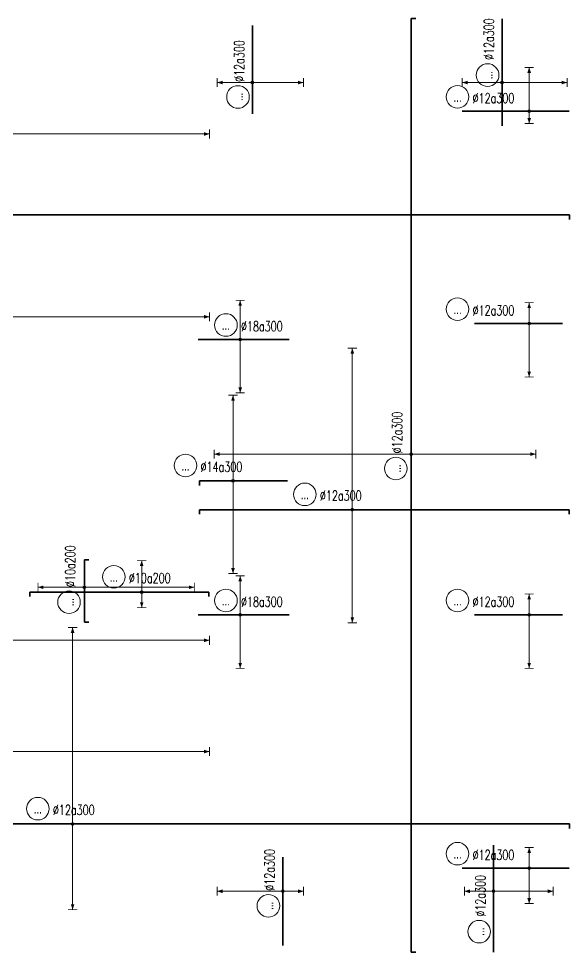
# Model space of a CAD drawing. Header units: millimetres. Extents: x 118516 to 587758, y -25561 to 50684.
# Drawn here: x 300138 to 318280, y 8320 to 39080 of the extents above; entities that cross this region are included whole.
import ezdxf
from ezdxf.enums import TextEntityAlignment as Align

# ---------------------------------------------------------------- set-up
doc = ezdxf.new("R2010")
doc.units = ezdxf.units.MM
doc.layers.get('0').update_dxf_attribs({"lineweight": 20})
for name, color, linetype, lineweight in [('NDC_S_DIM', 1, 'Continuous', 15), ('NDC_S_REBAR', 4, 'Continuous', 35), ('NDC_S_VN TEXT', 7, 'Continuous', 20)]:
    doc.layers.add(name, color=color, linetype=linetype, lineweight=lineweight)
doc.styles.add('ARIAL', font='arial.ttf', dxfattribs={"width": 0.7})
doc.styles.add('NDC_ROMANS', font='romans.shx', dxfattribs={"width": 0.7})

# ---------------------------------------------------------------- blocks, each defined once
blk = doc.blocks.new('*U22')
h = blk.add_hatch(color=6)
edge = h.paths.add_edge_path()
edge.add_arc((-75.12, 0), 0.3, 0, 360)
at = {"layer": 'NDC_S_DIM', "color": 6}
for q in [(-75.12, 43.18), (-75.12, -18.82)]:
    blk.add_line((-75.12, 0), q, dxfattribs=at)
for points in [[(-76.12, 43.18, 0.2, 0.2, 0), (-74.12, 43.18, 0, 0, 0)], [(-76.12, -18.82, 0.2, 0.2, 0), (-74.12, -18.82, 0, 0, 0)]]:
    blk.add_lwpolyline(points, format="xyseb", dxfattribs=at)
at = {"layer": 'NDC_S_DIM'}
blk.add_circle((-82.75, 3.36), 2.48, dxfattribs=at)
at = {"layer": 'NDC_S_DIM', "color": 6}
blk.add_circle((-75.12, 0), 0.3, dxfattribs=at)
for points in [[(-75.52, 41.98), (-75.12, 43.18), (-74.72, 41.98)], [(-75.52, -17.62), (-75.12, -18.82), (-74.72, -17.62)]]:
    blk.add_solid(points, dxfattribs=at)
at = {"layer": 'NDC_S_REBAR'}
for p, q in [((0, 0), (-141.56, 0)), ((-141.56, 0), (-141.56, -1)), ((0, 0), (33.98, 0)), ((33.98, 0), (33.98, -1)), ((-141.56, -1), (-141.56, -1)), ((33.98, -1), (33.98, -1))]:
    blk.add_line(p, q, dxfattribs=at)
at = {"layer": 'NDC_S_VN TEXT', "style": 'ARIAL', "width": 0.7}
blk.add_attdef('KHT', text='', height=2.2, dxfattribs=at).set_placement((-82.75, 3.36), align=Align.MIDDLE_CENTER)
at = {"layer": 'NDC_S_VN TEXT', "color": 3, "style": 'NDC_ROMANS', "width": 0.7}
blk.add_attdef('DKT', (-79.45, 1.98), '', height=2.2, dxfattribs=at)
blk = doc.blocks.new('*U27')
h = blk.add_hatch(color=6)
edge = h.paths.add_edge_path()
edge.add_arc((4.81, 0), 0.3, 0, 360)
at = {"layer": 'NDC_S_DIM', "color": 6}
for q in [(4.81, 35.47), (4.81, -24.86)]:
    blk.add_line((4.81, 0), q, dxfattribs=at)
for points in [[(3.81, 35.47, 0.2, 0.2, 0), (5.81, 35.47, 0, 0, 0)], [(3.81, -24.86, 0.2, 0.2, 0), (5.81, -24.86, 0, 0, 0)]]:
    blk.add_lwpolyline(points, format="xyseb", dxfattribs=at)
at = {"layer": 'NDC_S_DIM'}
blk.add_circle((-5.62, 3.36), 2.48, dxfattribs=at)
at = {"layer": 'NDC_S_DIM', "color": 6}
blk.add_circle((4.81, 0), 0.3, dxfattribs=at)
for points in [[(4.41, 34.27), (4.81, 35.47), (5.21, 34.27)], [(4.41, -23.66), (4.81, -24.86), (5.21, -23.66)]]:
    blk.add_solid(points, dxfattribs=at)
at = {"layer": 'NDC_S_REBAR'}
for p, q in [((0, 0), (-28.73, 0)), ((-28.73, 0), (-28.73, -1)), ((0, 0), (52.47, 0)), ((52.47, 0), (52.47, -1)), ((-28.73, -1), (-28.73, -1)), ((52.47, -1), (52.47, -1))]:
    blk.add_line(p, q, dxfattribs=at)
at = {"layer": 'NDC_S_VN TEXT', "style": 'ARIAL', "width": 0.7}
blk.add_attdef('KHT', text='', height=2.2, dxfattribs=at).set_placement((-5.62, 3.36), align=Align.MIDDLE_CENTER)
at = {"layer": 'NDC_S_VN TEXT', "color": 3, "style": 'NDC_ROMANS', "width": 0.7}
blk.add_attdef('DKT', (-2.32, 1.98), '', height=2.2, dxfattribs=at)
blk = doc.blocks.new('*U28')
h = blk.add_hatch(color=6)
edge = h.paths.add_edge_path()
edge.add_arc((4.81, 0), 0.3, 0, 360)
at = {"layer": 'NDC_S_DIM', "color": 6}
for q in [(4.81, 44.09), (4.81, -47.25)]:
    blk.add_line((4.81, 0), q, dxfattribs=at)
for points in [[(3.81, 44.09, 0.2, 0.2, 0), (5.81, 44.09, 0, 0, 0)], [(3.81, -47.25, 0.2, 0.2, 0), (5.81, -47.25, 0, 0, 0)]]:
    blk.add_lwpolyline(points, format="xyseb", dxfattribs=at)
at = {"layer": 'NDC_S_DIM'}
blk.add_circle((-5.62, 3.36), 2.48, dxfattribs=at)
at = {"layer": 'NDC_S_DIM', "color": 6}
blk.add_circle((4.81, 0), 0.3, dxfattribs=at)
for points in [[(4.41, 42.89), (4.81, 44.09), (5.21, 42.89)], [(4.41, -46.05), (4.81, -47.25), (5.21, -46.05)]]:
    blk.add_solid(points, dxfattribs=at)
at = {"layer": 'NDC_S_REBAR'}
for p, q in [((0, 0), (-39.3, 0)), ((-39.3, 0), (-39.3, -1)), ((0, 0), (35.24, 0)), ((35.24, 0), (35.24, -1)), ((-39.3, -1), (-39.3, -1)), ((35.24, -1), (35.24, -1))]:
    blk.add_line(p, q, dxfattribs=at)
at = {"layer": 'NDC_S_VN TEXT', "style": 'ARIAL', "width": 0.7}
blk.add_attdef('KHT', text='', height=2.2, dxfattribs=at).set_placement((-5.62, 3.36), align=Align.MIDDLE_CENTER)
at = {"layer": 'NDC_S_VN TEXT', "color": 3, "style": 'NDC_ROMANS', "width": 0.7}
blk.add_attdef('DKT', (-2.32, 1.98), '', height=2.2, dxfattribs=at)
blk = doc.blocks.new('*U30')
h = blk.add_hatch(color=6)
edge = h.paths.add_edge_path()
edge.add_arc((4.81, 0), 0.3, 0, 360)
at = {"layer": 'NDC_S_DIM', "color": 6}
for q in [(4.81, 106.21), (4.81, -87.13)]:
    blk.add_line((4.81, 0), q, dxfattribs=at)
for points in [[(3.81, 106.21, 0.2, 0.2, 0), (5.81, 106.21, 0, 0, 0)], [(3.81, -87.13, 0.2, 0.2, 0), (5.81, -87.13, 0, 0, 0)]]:
    blk.add_lwpolyline(points, format="xyseb", dxfattribs=at)
at = {"layer": 'NDC_S_DIM'}
blk.add_circle((-5.62, 3.36), 2.48, dxfattribs=at)
at = {"layer": 'NDC_S_DIM', "color": 6}
blk.add_circle((4.81, 0), 0.3, dxfattribs=at)
for points in [[(4.41, 105.01), (4.81, 106.21), (5.21, 105.01)], [(4.41, -85.93), (4.81, -87.13), (5.21, -85.93)]]:
    blk.add_solid(points, dxfattribs=at)
at = {"layer": 'NDC_S_REBAR'}
for p, q in [((0, 0), (-44.4, 0)), ((-44.4, 0), (-44.4, -1)), ((0, 0), (30.14, 0)), ((30.14, 0), (30.14, -1)), ((-44.4, -1), (-44.4, -1)), ((30.14, -1), (30.14, -1))]:
    blk.add_line(p, q, dxfattribs=at)
at = {"layer": 'NDC_S_VN TEXT', "style": 'ARIAL', "width": 0.7}
blk.add_attdef('KHT', text='', height=2.2, dxfattribs=at).set_placement((-5.62, 3.36), align=Align.MIDDLE_CENTER)
at = {"layer": 'NDC_S_VN TEXT', "color": 3, "style": 'NDC_ROMANS', "width": 0.7}
blk.add_attdef('DKT', (-2.32, 1.98), '', height=2.2, dxfattribs=at)
blk = doc.blocks.new('*U24')
h = blk.add_hatch(color=6)
edge = h.paths.add_edge_path()
edge.add_arc((4.81, 0), 0.3, 0, 360)
at = {"layer": 'NDC_S_DIM', "color": 6}
for q in [(4.81, 10.17), (4.81, -24.16)]:
    blk.add_line((4.81, 0), q, dxfattribs=at)
for points in [[(3.81, 10.17, 0.2, 0.2, 0), (5.81, 10.17, 0, 0, 0)], [(3.81, -24.16, 0.2, 0.2, 0), (5.81, -24.16, 0, 0, 0)]]:
    blk.add_lwpolyline(points, format="xyseb", dxfattribs=at)
at = {"layer": 'NDC_S_DIM'}
blk.add_circle((1.56, 3.36), 2.48, dxfattribs=at)
at = {"layer": 'NDC_S_DIM', "color": 6}
blk.add_circle((4.81, 0), 0.3, dxfattribs=at)
for points in [[(4.41, 8.97), (4.81, 10.17), (5.21, 8.97)], [(4.41, -22.96), (4.81, -24.16), (5.21, -22.96)]]:
    blk.add_solid(points, dxfattribs=at)
at = {"layer": 'NDC_S_REBAR'}
for p, q in [((0, 0), (-2.83, 0)), ((-2.83, 0), (-2.83, -1)), ((0, 0), (10.84, 0)), ((10.84, 0), (10.84, -1)), ((-2.83, -1), (-2.83, -1)), ((10.84, -1), (10.84, -1))]:
    blk.add_line(p, q, dxfattribs=at)
at = {"layer": 'NDC_S_VN TEXT', "style": 'ARIAL', "width": 0.7}
blk.add_attdef('KHT', text='', height=2.2, dxfattribs=at).set_placement((1.56, 3.36), align=Align.MIDDLE_CENTER)
at = {"layer": 'NDC_S_VN TEXT', "color": 3, "style": 'NDC_ROMANS', "width": 0.7}
blk.add_attdef('DKT', (4.86, 1.98), '', height=2.2, dxfattribs=at)
blk = doc.blocks.new('*U26')
h = blk.add_hatch(color=6)
edge = h.paths.add_edge_path()
edge.add_arc((-2.83, 0), 0.3, 0, 360)
at = {"layer": 'NDC_S_DIM', "color": 6}
for q in [(-2.83, 43.3), (-2.83, -27.36)]:
    blk.add_line((-2.83, 0), q, dxfattribs=at)
for points in [[(-3.83, 43.3, 0.2, 0.2, 0), (-1.83, 43.3, 0, 0, 0)], [(-3.83, -27.36, 0.2, 0.2, 0), (-1.83, -27.36, 0, 0, 0)]]:
    blk.add_lwpolyline(points, format="xyseb", dxfattribs=at)
at = {"layer": 'NDC_S_DIM'}
blk.add_circle((-5.98, 3.36), 2.48, dxfattribs=at)
at = {"layer": 'NDC_S_DIM', "color": 6}
blk.add_circle((-2.83, 0), 0.3, dxfattribs=at)
for points in [[(-3.23, 42.1), (-2.83, 43.3), (-2.43, 42.1)], [(-3.23, -26.16), (-2.83, -27.36), (-2.43, -26.16)]]:
    blk.add_solid(points, dxfattribs=at)
at = {"layer": 'NDC_S_REBAR'}
for p, q in [((0, 0), (-112.26, 0)), ((-112.26, 0), (-112.26, -1)), ((0, 0), (92.81, 0)), ((92.81, 0), (92.81, -1)), ((-112.26, -1), (-112.26, -1)), ((92.81, -1), (92.81, -1))]:
    blk.add_line(p, q, dxfattribs=at)
at = {"layer": 'NDC_S_VN TEXT', "style": 'ARIAL', "width": 0.7}
blk.add_attdef('KHT', text='', height=2.2, dxfattribs=at).set_placement((-5.98, 3.36), align=Align.MIDDLE_CENTER)
at = {"layer": 'NDC_S_VN TEXT', "color": 3, "style": 'NDC_ROMANS', "width": 0.7}
blk.add_attdef('DKT', (-2.68, 1.98), '', height=2.2, dxfattribs=at)
blk = doc.blocks.new('*U19')
at = {"layer": 'NDC_S_REBAR'}
for p, q in [((0, 0), (137.25, 0)), ((137.25, 0), (137.25, -1)), ((137.25, -1), (137.25, -1))]:
    blk.add_line(p, q, dxfattribs=at)
at = {"layer": 'NDC_S_VN TEXT', "style": 'ARIAL', "width": 0.7}
blk.add_attdef('KHT', text='', height=2.2, dxfattribs=at).set_placement((-82.75, 3.36), align=Align.MIDDLE_CENTER)
at = {"layer": 'NDC_S_VN TEXT', "color": 3, "style": 'NDC_ROMANS', "width": 0.7}
blk.add_attdef('DKT', (-79.45, 1.98), '', height=2.2, dxfattribs=at)
blk = doc.blocks.new('*U20')
h = blk.add_hatch(color=6)
edge = h.paths.add_edge_path()
edge.add_arc((4.81, 0), 0.3, 0, 360)
at = {"layer": 'NDC_S_DIM', "color": 6}
for q in [(4.81, 24.76), (4.81, -66.57)]:
    blk.add_line((4.81, 0), q, dxfattribs=at)
for points in [[(3.81, 24.76, 0.2, 0.2, 0), (5.81, 24.76, 0, 0, 0)], [(3.81, -66.57, 0.2, 0.2, 0), (5.81, -66.57, 0, 0, 0)]]:
    blk.add_lwpolyline(points, format="xyseb", dxfattribs=at)
at = {"layer": 'NDC_S_DIM'}
blk.add_circle((-5.62, 3.36), 2.48, dxfattribs=at)
at = {"layer": 'NDC_S_DIM', "color": 6}
blk.add_circle((4.81, 0), 0.3, dxfattribs=at)
for points in [[(4.41, 23.56), (4.81, 24.76), (5.21, 23.56)], [(4.41, -65.37), (4.81, -66.57), (5.21, -65.37)]]:
    blk.add_solid(points, dxfattribs=at)
at = {"layer": 'NDC_S_REBAR'}
for p, q in [((0, 0), (-11.85, 0)), ((-11.85, 0), (-11.85, 0)), ((0, 0), (10.81, 0)), ((10.81, 0), (10.81, -1)), ((-11.85, 0), (-11.85, 0)), ((10.81, -1), (10.81, -1))]:
    blk.add_line(p, q, dxfattribs=at)
at = {"layer": 'NDC_S_VN TEXT', "style": 'ARIAL', "width": 0.7}
blk.add_attdef('KHT', text='', height=2.2, dxfattribs=at).set_placement((-5.62, 3.36), align=Align.MIDDLE_CENTER)
at = {"layer": 'NDC_S_VN TEXT', "color": 3, "style": 'NDC_ROMANS', "width": 0.7}
blk.add_attdef('DKT', (-2.32, 1.98), '', height=2.2, dxfattribs=at)
blk = doc.blocks.new('*U21')
h = blk.add_hatch(color=6)
edge = h.paths.add_edge_path()
edge.add_arc((6.53, 0), 0.3, 0, 360)
at = {"layer": 'NDC_S_DIM', "color": 6}
for q in [(6.53, 81.06), (6.53, -112.28)]:
    blk.add_line((6.53, 0), q, dxfattribs=at)
for points in [[(5.53, 81.06, 0.2, 0.2, 0), (7.53, 81.06, 0, 0, 0)], [(5.53, -112.28, 0.2, 0.2, 0), (7.53, -112.28, 0, 0, 0)]]:
    blk.add_lwpolyline(points, format="xyseb", dxfattribs=at)
at = {"layer": 'NDC_S_DIM'}
blk.add_circle((3.49, 3.36), 2.48, dxfattribs=at)
at = {"layer": 'NDC_S_DIM', "color": 6}
blk.add_circle((6.53, 0), 0.3, dxfattribs=at)
for points in [[(6.13, 79.86), (6.53, 81.06), (6.93, 79.86)], [(6.13, -111.08), (6.53, -112.28), (6.93, -111.08)]]:
    blk.add_solid(points, dxfattribs=at)
at = {"layer": 'NDC_S_REBAR'}
for p, q in [((0, 0), (-2.52, 0)), ((-2.52, 0), (-2.52, -1)), ((0, 0), (20.15, 0)), ((20.15, 0), (20.15, 0)), ((20.15, 0), (20.15, 0)), ((-2.52, -1), (-2.52, -1))]:
    blk.add_line(p, q, dxfattribs=at)
at = {"layer": 'NDC_S_VN TEXT', "style": 'ARIAL', "width": 0.7}
blk.add_attdef('KHT', text='', height=2.2, dxfattribs=at).set_placement((3.49, 3.36), align=Align.MIDDLE_CENTER)
at = {"layer": 'NDC_S_VN TEXT', "color": 3, "style": 'NDC_ROMANS', "width": 0.7}
blk.add_attdef('DKT', (6.79, 1.98), '', height=2.2, dxfattribs=at)
blk = doc.blocks.new('*U39')
h = blk.add_hatch(color=6)
edge = h.paths.add_edge_path()
edge.add_arc((4.81, 0), 0.3, 0, 360)
at = {"layer": 'NDC_S_DIM', "color": 6}
for q in [(4.81, 18.82), (4.81, -20.35)]:
    blk.add_line((4.81, 0), q, dxfattribs=at)
for points in [[(3.81, 18.82, 0.2, 0.2, 0), (5.81, 18.82, 0, 0, 0)], [(3.81, -20.35, 0.2, 0.2, 0), (5.81, -20.35, 0, 0, 0)]]:
    blk.add_lwpolyline(points, format="xyseb", dxfattribs=at)
at = {"layer": 'NDC_S_DIM'}
blk.add_circle((-5.62, 3.36), 2.48, dxfattribs=at)
at = {"layer": 'NDC_S_DIM', "color": 6}
blk.add_circle((4.81, 0), 0.3, dxfattribs=at)
for points in [[(4.41, 17.62), (4.81, 18.82), (5.21, 17.62)], [(4.41, -19.15), (4.81, -20.35), (5.21, -19.15)]]:
    blk.add_solid(points, dxfattribs=at)
at = {"layer": 'NDC_S_REBAR'}
for p, q in [((0, 0), (-2.52, 0)), ((-2.52, 0), (-2.52, -1)), ((0, 0), (16.81, 0)), ((16.81, 0), (16.81, 0)), ((16.81, 0), (16.81, 0)), ((-2.52, -1), (-2.52, -1))]:
    blk.add_line(p, q, dxfattribs=at)
at = {"layer": 'NDC_S_VN TEXT', "style": 'ARIAL', "width": 0.7}
blk.add_attdef('KHT', text='', height=2.2, dxfattribs=at).set_placement((-5.62, 3.36), align=Align.MIDDLE_CENTER)
at = {"layer": 'NDC_S_VN TEXT', "color": 3, "style": 'NDC_ROMANS', "width": 0.7}
blk.add_attdef('DKT', (-2.32, 1.98), '', height=2.2, dxfattribs=at)
blk = doc.blocks.new('*U61')
h = blk.add_hatch(color=6)
edge = h.paths.add_edge_path()
edge.add_arc((0.5, 0), 0.3, 0, 360)
at = {"layer": 'NDC_S_DIM', "color": 6}
for q in [(0.5, 6.9), (0.5, -3.43)]:
    blk.add_line((0.5, 0), q, dxfattribs=at)
for points in [[(-0.5, 6.9, 0.2, 0.2, 0), (1.5, 6.9, 0, 0, 0)], [(-0.5, -3.43, 0.2, 0.2, 0), (1.5, -3.43, 0, 0, 0)]]:
    blk.add_lwpolyline(points, format="xyseb", dxfattribs=at)
at = {"layer": 'NDC_S_DIM'}
blk.add_circle((-5.62, 3.36), 2.48, dxfattribs=at)
at = {"layer": 'NDC_S_DIM', "color": 6}
blk.add_circle((0.5, 0), 0.3, dxfattribs=at)
for points in [[(0.1, 5.7), (0.5, 6.9), (0.9, 5.7)], [(0.1, -2.23), (0.5, -3.43), (0.9, -2.23)]]:
    blk.add_solid(points, dxfattribs=at)
at = {"layer": 'NDC_S_REBAR'}
for p, q in [((0, 0), (-24.1, 0)), ((-24.1, 0), (-24.1, -1)), ((0, 0), (15.23, 0)), ((15.23, 0), (15.23, -1)), ((-24.1, -1), (-24.1, -1)), ((15.23, -1), (15.23, -1))]:
    blk.add_line(p, q, dxfattribs=at)
at = {"layer": 'NDC_S_VN TEXT', "style": 'ARIAL', "width": 0.7}
blk.add_attdef('KHT', text='', height=2.2, dxfattribs=at).set_placement((-5.62, 3.36), align=Align.MIDDLE_CENTER)
at = {"layer": 'NDC_S_VN TEXT', "color": 3, "style": 'NDC_ROMANS', "width": 0.7}
blk.add_attdef('DKT', (-2.32, 1.98), '', height=2.2, dxfattribs=at)
blk = doc.blocks.new('*U65')
h = blk.add_hatch(color=6)
edge = h.paths.add_edge_path()
edge.add_arc((-0.77, 0), 0.3, 0, 360)
at = {"layer": 'NDC_S_DIM', "color": 6}
for q in [(-0.77, 7.75), (-0.77, -11.25)]:
    blk.add_line((-0.77, 0), q, dxfattribs=at)
for points in [[(-1.77, 7.75, 0.2, 0.2, 0), (0.23, 7.75, 0, 0, 0)], [(-1.77, -11.25, 0.2, 0.2, 0), (0.23, -11.25, 0, 0, 0)]]:
    blk.add_lwpolyline(points, format="xyseb", dxfattribs=at)
at = {"layer": 'NDC_S_DIM'}
blk.add_circle((-3.93, 3.16), 2.48, dxfattribs=at)
at = {"layer": 'NDC_S_DIM', "color": 6}
blk.add_circle((-0.77, 0), 0.3, dxfattribs=at)
for points in [[(-1.17, 6.55), (-0.77, 7.75), (-0.37, 6.55)], [(-1.17, -10.05), (-0.77, -11.25), (-0.37, -10.05)]]:
    blk.add_solid(points, dxfattribs=at)
at = {"layer": 'NDC_S_REBAR'}
for p, q in [((0, 0), (-7.6, 0)), ((-7.6, 0), (-7.6, 0)), ((0, 0), (11.73, 0)), ((11.73, 0), (11.73, 0)), ((11.73, 0), (11.73, 0)), ((-7.6, 0), (-7.6, 0))]:
    blk.add_line(p, q, dxfattribs=at)
at = {"layer": 'NDC_S_VN TEXT', "style": 'ARIAL', "width": 0.7}
blk.add_attdef('KHT', text='', height=2.2, dxfattribs=at).set_placement((-3.93, 3.16), align=Align.MIDDLE_CENTER)
at = {"layer": 'NDC_S_VN TEXT', "color": 3, "style": 'NDC_ROMANS', "width": 0.7}
blk.add_attdef('DKT', (-0.63, 1.78), '', height=2.2, dxfattribs=at)
blk = doc.blocks.new('*U66')
h = blk.add_hatch(color=6)
edge = h.paths.add_edge_path()
edge.add_arc((4.94, 0), 0.3, 0, 360)
at = {"layer": 'NDC_S_DIM', "color": 6}
for q in [(4.94, 14.43), (4.94, -4.57)]:
    blk.add_line((4.94, 0), q, dxfattribs=at)
for points in [[(3.94, 14.43, 0.2, 0.2, 0), (5.94, 14.43, 0, 0, 0)], [(3.94, -4.57, 0.2, 0.2, 0), (5.94, -4.57, 0, 0, 0)]]:
    blk.add_lwpolyline(points, format="xyseb", dxfattribs=at)
at = {"layer": 'NDC_S_DIM'}
blk.add_circle((1.74, 3.16), 2.48, dxfattribs=at)
at = {"layer": 'NDC_S_DIM', "color": 6}
blk.add_circle((4.94, 0), 0.3, dxfattribs=at)
for points in [[(4.54, 13.23), (4.94, 14.43), (5.34, 13.23)], [(4.54, -3.37), (4.94, -4.57), (5.34, -3.37)]]:
    blk.add_solid(points, dxfattribs=at)
at = {"layer": 'NDC_S_REBAR'}
for p, q in [((0, 0), (-6.94, 0)), ((-6.94, 0), (-6.94, 0)), ((0, 0), (12.4, 0)), ((12.4, 0), (12.4, 0)), ((12.4, 0), (12.4, 0)), ((-6.94, 0), (-6.94, 0))]:
    blk.add_line(p, q, dxfattribs=at)
at = {"layer": 'NDC_S_VN TEXT', "style": 'ARIAL', "width": 0.7}
blk.add_attdef('KHT', text='', height=2.2, dxfattribs=at).set_placement((1.74, 3.16), align=Align.MIDDLE_CENTER)
at = {"layer": 'NDC_S_VN TEXT', "color": 3, "style": 'NDC_ROMANS', "width": 0.7}
blk.add_attdef('DKT', (5.04, 1.78), '', height=2.2, dxfattribs=at)
blk = doc.blocks.new('*U71')
h = blk.add_hatch(color=6)
edge = h.paths.add_edge_path()
edge.add_arc((4.94, 0), 0.3, 0, 360)
at = {"layer": 'NDC_S_DIM', "color": 6}
for q in [(4.94, 6.39), (4.94, -13.11)]:
    blk.add_line((4.94, 0), q, dxfattribs=at)
for points in [[(3.94, 6.39, 0.2, 0.2, 0), (5.94, 6.39, 0, 0, 0)], [(3.94, -13.11, 0.2, 0.2, 0), (5.94, -13.11, 0, 0, 0)]]:
    blk.add_lwpolyline(points, format="xyseb", dxfattribs=at)
at = {"layer": 'NDC_S_DIM'}
blk.add_circle((-3.93, 3.16), 2.48, dxfattribs=at)
at = {"layer": 'NDC_S_DIM', "color": 6}
blk.add_circle((4.94, 0), 0.3, dxfattribs=at)
for points in [[(4.54, 5.19), (4.94, 6.39), (5.34, 5.19)], [(4.54, -11.91), (4.94, -13.11), (5.34, -11.91)]]:
    blk.add_solid(points, dxfattribs=at)
at = {"layer": 'NDC_S_REBAR'}
for p, q in [((0, 0), (-8.47, 0)), ((-8.47, 0), (-8.47, 0)), ((0, 0), (15.06, 0)), ((15.06, 0), (15.06, 0)), ((15.06, 0), (15.06, 0)), ((-8.47, 0), (-8.47, 0))]:
    blk.add_line(p, q, dxfattribs=at)
at = {"layer": 'NDC_S_VN TEXT', "style": 'ARIAL', "width": 0.7}
blk.add_attdef('KHT', text='', height=2.2, dxfattribs=at).set_placement((-3.93, 3.16), align=Align.MIDDLE_CENTER)
at = {"layer": 'NDC_S_VN TEXT', "color": 3, "style": 'NDC_ROMANS', "width": 0.7}
blk.add_attdef('DKT', (-0.63, 1.78), '', height=2.2, dxfattribs=at)
blk = doc.blocks.new('*U72')
h = blk.add_hatch(color=6)
edge = h.paths.add_edge_path()
edge.add_arc((-0.77, 0), 0.3, 0, 360)
at = {"layer": 'NDC_S_DIM', "color": 6}
for q in [(-0.77, 8.75), (-0.77, -14.29)]:
    blk.add_line((-0.77, 0), q, dxfattribs=at)
for points in [[(-1.77, 8.75, 0.2, 0.2, 0), (0.23, 8.75, 0, 0, 0)], [(-1.77, -14.29, 0.2, 0.2, 0), (0.23, -14.29, 0, 0, 0)]]:
    blk.add_lwpolyline(points, format="xyseb", dxfattribs=at)
at = {"layer": 'NDC_S_DIM'}
blk.add_circle((0.88, 3.16), 2.48, dxfattribs=at)
at = {"layer": 'NDC_S_DIM', "color": 6}
blk.add_circle((-0.77, 0), 0.3, dxfattribs=at)
for points in [[(-1.17, 7.55), (-0.77, 8.75), (-0.37, 7.55)], [(-1.17, -13.09), (-0.77, -14.29), (-0.37, -13.09)]]:
    blk.add_solid(points, dxfattribs=at)
at = {"layer": 'NDC_S_REBAR'}
for p, q in [((0, 0), (-10.27, 0)), ((-10.27, 0), (-10.27, 0)), ((0, 0), (13.26, 0)), ((13.26, 0), (13.26, 0)), ((13.26, 0), (13.26, 0)), ((-10.27, 0), (-10.27, 0))]:
    blk.add_line(p, q, dxfattribs=at)
at = {"layer": 'NDC_S_VN TEXT', "style": 'ARIAL', "width": 0.7}
blk.add_attdef('KHT', text='', height=2.2, dxfattribs=at).set_placement((0.88, 3.16), align=Align.MIDDLE_CENTER)
at = {"layer": 'NDC_S_VN TEXT', "color": 3, "style": 'NDC_ROMANS', "width": 0.7}
blk.add_attdef('DKT', (4.18, 1.78), '', height=2.2, dxfattribs=at)
blk = doc.blocks.new('*U73')
h = blk.add_hatch(color=6)
edge = h.paths.add_edge_path()
edge.add_arc((4.45, 0), 0.3, 0, 360)
at = {"layer": 'NDC_S_DIM', "color": 6}
for q in [(4.45, 9.63), (4.45, -2.7)]:
    blk.add_line((4.45, 0), q, dxfattribs=at)
for points in [[(3.45, 9.63, 0.2, 0.2, 0), (5.45, 9.63, 0, 0, 0)], [(3.45, -2.7, 0.2, 0.2, 0), (5.45, -2.7, 0, 0, 0)]]:
    blk.add_lwpolyline(points, format="xyseb", dxfattribs=at)
at = {"layer": 'NDC_S_DIM'}
blk.add_circle((-11.28, 3.16), 2.48, dxfattribs=at)
at = {"layer": 'NDC_S_DIM', "color": 6}
blk.add_circle((4.45, 0), 0.3, dxfattribs=at)
for points in [[(4.05, 8.43), (4.45, 9.63), (4.85, 8.43)], [(4.05, -1.5), (4.45, -2.7), (4.85, -1.5)]]:
    blk.add_solid(points, dxfattribs=at)
at = {"layer": 'NDC_S_REBAR'}
for p, q in [((0, 0), (-10.27, 0)), ((-10.27, 0), (-10.27, 0)), ((0, 0), (13.26, 0)), ((13.26, 0), (13.26, 0)), ((13.26, 0), (13.26, 0)), ((-10.27, 0), (-10.27, 0))]:
    blk.add_line(p, q, dxfattribs=at)
at = {"layer": 'NDC_S_VN TEXT', "style": 'ARIAL', "width": 0.7}
blk.add_attdef('KHT', text='', height=2.2, dxfattribs=at).set_placement((-11.28, 3.16), align=Align.MIDDLE_CENTER)
at = {"layer": 'NDC_S_VN TEXT', "color": 3, "style": 'NDC_ROMANS', "width": 0.7}
blk.add_attdef('DKT', (-7.98, 1.78), '', height=2.2, dxfattribs=at)
blk = doc.blocks.new('*U74')
h = blk.add_hatch(color=6)
edge = h.paths.add_edge_path()
edge.add_arc((4.45, 0), 0.3, 0, 360)
at = {"layer": 'NDC_S_DIM', "color": 6}
for q in [(4.45, 4.58), (4.45, -11.75)]:
    blk.add_line((4.45, 0), q, dxfattribs=at)
for points in [[(3.45, 4.58, 0.2, 0.2, 0), (5.45, 4.58, 0, 0, 0)], [(3.45, -11.75, 0.2, 0.2, 0), (5.45, -11.75, 0, 0, 0)]]:
    blk.add_lwpolyline(points, format="xyseb", dxfattribs=at)
at = {"layer": 'NDC_S_DIM'}
blk.add_circle((-11.28, 3.16), 2.48, dxfattribs=at)
at = {"layer": 'NDC_S_DIM', "color": 6}
blk.add_circle((4.45, 0), 0.3, dxfattribs=at)
for points in [[(4.05, 3.38), (4.45, 4.58), (4.85, 3.38)], [(4.05, -10.55), (4.45, -11.75), (4.85, -10.55)]]:
    blk.add_solid(points, dxfattribs=at)
at = {"layer": 'NDC_S_REBAR'}
for p, q in [((0, 0), (-7.6, 0)), ((-7.6, 0), (-7.6, 0)), ((0, 0), (11.73, 0)), ((11.73, 0), (11.73, 0)), ((11.73, 0), (11.73, 0)), ((-7.6, 0), (-7.6, 0))]:
    blk.add_line(p, q, dxfattribs=at)
at = {"layer": 'NDC_S_VN TEXT', "style": 'ARIAL', "width": 0.7}
blk.add_attdef('KHT', text='', height=2.2, dxfattribs=at).set_placement((-11.28, 3.16), align=Align.MIDDLE_CENTER)
at = {"layer": 'NDC_S_VN TEXT', "color": 3, "style": 'NDC_ROMANS', "width": 0.7}
blk.add_attdef('DKT', (-7.98, 1.78), '', height=2.2, dxfattribs=at)
blk = doc.blocks.new('*U75')
h = blk.add_hatch(color=6)
edge = h.paths.add_edge_path()
edge.add_arc((4.45, 0), 0.3, 0, 360)
at = {"layer": 'NDC_S_DIM', "color": 6}
for q in [(4.45, 4.58), (4.45, -11.75)]:
    blk.add_line((4.45, 0), q, dxfattribs=at)
for points in [[(3.45, 4.58, 0.2, 0.2, 0), (5.45, 4.58, 0, 0, 0)], [(3.45, -11.75, 0.2, 0.2, 0), (5.45, -11.75, 0, 0, 0)]]:
    blk.add_lwpolyline(points, format="xyseb", dxfattribs=at)
at = {"layer": 'NDC_S_DIM'}
blk.add_circle((-11.28, 3.16), 2.48, dxfattribs=at)
at = {"layer": 'NDC_S_DIM', "color": 6}
blk.add_circle((4.45, 0), 0.3, dxfattribs=at)
for points in [[(4.05, 3.38), (4.45, 4.58), (4.85, 3.38)], [(4.05, -10.55), (4.45, -11.75), (4.85, -10.55)]]:
    blk.add_solid(points, dxfattribs=at)
at = {"layer": 'NDC_S_REBAR'}
for p, q in [((0, 0), (-7.6, 0)), ((-7.6, 0), (-7.6, 0)), ((0, 0), (11.73, 0)), ((11.73, 0), (11.73, 0)), ((11.73, 0), (11.73, 0)), ((-7.6, 0), (-7.6, 0))]:
    blk.add_line(p, q, dxfattribs=at)
at = {"layer": 'NDC_S_VN TEXT', "style": 'ARIAL', "width": 0.7}
blk.add_attdef('KHT', text='', height=2.2, dxfattribs=at).set_placement((-11.28, 3.16), align=Align.MIDDLE_CENTER)
at = {"layer": 'NDC_S_VN TEXT', "color": 3, "style": 'NDC_ROMANS', "width": 0.7}
blk.add_attdef('DKT', (-7.98, 1.78), '', height=2.2, dxfattribs=at)
blk = doc.blocks.new('*U76')
h = blk.add_hatch(color=6)
edge = h.paths.add_edge_path()
edge.add_arc((1.64, 0), 0.3, 0, 360)
at = {"layer": 'NDC_S_DIM', "color": 6}
for q in [(1.64, 8.58), (1.64, -11.75)]:
    blk.add_line((1.64, 0), q, dxfattribs=at)
for points in [[(0.64, 8.58, 0.2, 0.2, 0), (2.64, 8.58, 0, 0, 0)], [(0.64, -11.75, 0.2, 0.2, 0), (2.64, -11.75, 0, 0, 0)]]:
    blk.add_lwpolyline(points, format="xyseb", dxfattribs=at)
at = {"layer": 'NDC_S_DIM'}
blk.add_circle((-1.49, 3.16), 2.48, dxfattribs=at)
at = {"layer": 'NDC_S_DIM', "color": 6}
blk.add_circle((1.64, 0), 0.3, dxfattribs=at)
for points in [[(1.24, 7.38), (1.64, 8.58), (2.04, 7.38)], [(1.24, -10.55), (1.64, -11.75), (2.04, -10.55)]]:
    blk.add_solid(points, dxfattribs=at)
at = {"layer": 'NDC_S_REBAR'}
for p, q in [((0, 0), (-7.6, 0)), ((-7.6, 0), (-7.6, 0)), ((0, 0), (12.4, 0)), ((12.4, 0), (12.4, 0)), ((12.4, 0), (12.4, 0)), ((-7.6, 0), (-7.6, 0))]:
    blk.add_line(p, q, dxfattribs=at)
at = {"layer": 'NDC_S_VN TEXT', "style": 'ARIAL', "width": 0.7}
blk.add_attdef('KHT', text='', height=2.2, dxfattribs=at).set_placement((-1.49, 3.16), align=Align.MIDDLE_CENTER)
at = {"layer": 'NDC_S_VN TEXT', "color": 3, "style": 'NDC_ROMANS', "width": 0.7}
blk.add_attdef('DKT', (1.81, 1.78), '', height=2.2, dxfattribs=at)
blk = doc.blocks.new('*U77')
h = blk.add_hatch(color=6)
edge = h.paths.add_edge_path()
edge.add_arc((1.64, 0), 0.3, 0, 360)
at = {"layer": 'NDC_S_DIM', "color": 6}
for q in [(1.64, 8.58), (1.64, -11.75)]:
    blk.add_line((1.64, 0), q, dxfattribs=at)
for points in [[(0.64, 8.58, 0.2, 0.2, 0), (2.64, 8.58, 0, 0, 0)], [(0.64, -11.75, 0.2, 0.2, 0), (2.64, -11.75, 0, 0, 0)]]:
    blk.add_lwpolyline(points, format="xyseb", dxfattribs=at)
at = {"layer": 'NDC_S_DIM'}
blk.add_circle((-1.49, 3.16), 2.48, dxfattribs=at)
at = {"layer": 'NDC_S_DIM', "color": 6}
blk.add_circle((1.64, 0), 0.3, dxfattribs=at)
for points in [[(1.24, 7.38), (1.64, 8.58), (2.04, 7.38)], [(1.24, -10.55), (1.64, -11.75), (2.04, -10.55)]]:
    blk.add_solid(points, dxfattribs=at)
at = {"layer": 'NDC_S_REBAR'}
for p, q in [((0, 0), (-7.6, 0)), ((-7.6, 0), (-7.6, 0)), ((0, 0), (12.4, 0)), ((12.4, 0), (12.4, 0)), ((12.4, 0), (12.4, 0)), ((-7.6, 0), (-7.6, 0))]:
    blk.add_line(p, q, dxfattribs=at)
at = {"layer": 'NDC_S_VN TEXT', "style": 'ARIAL', "width": 0.7}
blk.add_attdef('KHT', text='', height=2.2, dxfattribs=at).set_placement((-1.49, 3.16), align=Align.MIDDLE_CENTER)
at = {"layer": 'NDC_S_VN TEXT', "color": 3, "style": 'NDC_ROMANS', "width": 0.7}
blk.add_attdef('DKT', (1.81, 1.78), '', height=2.2, dxfattribs=at)
blk = doc.blocks.new('*U70')
h = blk.add_hatch(color=6)
edge = h.paths.add_edge_path()
edge.add_arc((4.45, 0), 0.3, 0, 360)
at = {"layer": 'NDC_S_DIM', "color": 6}
for q in [(4.45, 4.53), (4.45, -7.8)]:
    blk.add_line((4.45, 0), q, dxfattribs=at)
for points in [[(3.45, 4.53, 0.2, 0.2, 0), (5.45, 4.53, 0, 0, 0)], [(3.45, -7.8, 0.2, 0.2, 0), (5.45, -7.8, 0, 0, 0)]]:
    blk.add_lwpolyline(points, format="xyseb", dxfattribs=at)
at = {"layer": 'NDC_S_DIM'}
blk.add_circle((-11.28, 3.16), 2.48, dxfattribs=at)
at = {"layer": 'NDC_S_DIM', "color": 6}
blk.add_circle((4.45, 0), 0.3, dxfattribs=at)
for points in [[(4.05, 3.33), (4.45, 4.53), (4.85, 3.33)], [(4.05, -6.6), (4.45, -7.8), (4.85, -6.6)]]:
    blk.add_solid(points, dxfattribs=at)
at = {"layer": 'NDC_S_REBAR'}
for p, q in [((0, 0), (-10.27, 0)), ((-10.27, 0), (-10.27, 0)), ((0, 0), (13.26, 0)), ((13.26, 0), (13.26, 0)), ((13.26, 0), (13.26, 0)), ((-10.27, 0), (-10.27, 0))]:
    blk.add_line(p, q, dxfattribs=at)
at = {"layer": 'NDC_S_VN TEXT', "style": 'ARIAL', "width": 0.7}
blk.add_attdef('KHT', text='', height=2.2, dxfattribs=at).set_placement((-11.28, 3.16), align=Align.MIDDLE_CENTER)
at = {"layer": 'NDC_S_VN TEXT', "color": 3, "style": 'NDC_ROMANS', "width": 0.7}
blk.add_attdef('DKT', (-7.98, 1.78), '', height=2.2, dxfattribs=at)

msp = doc.modelspace()

# ---------------------------------------------------------------- block references
at = {"layer": 'NDC_S_REBAR', "xscale": 150, "yscale": 150, "zscale": 150, "rotation": 90}
for name, p, values in [('*U30', (293356, 34559.7), {'KHT': '...', 'DKT': '%%c12a300'}), ('*U26', (313070.4, 25159.1), {'KHT': '...', 'DKT': '%%c12a300'}), ('*U72', (316062.1, 37090.3), {'KHT': '...', 'DKT': '%%c12a300'}), ('*U65', (307837.1, 37090.3), {'KHT': '...', 'DKT': '%%c12a300'}), ('*U21', (289583.3, 28277.8), {'KHT': '...', 'DKT': '%%c14a300'}), ('*U24', (302301.2, 19624.4), {'KHT': '...', 'DKT': '%%c10a200'}), ('*U28', (299338.1, 14214.6), {'KHT': '...', 'DKT': '%%c12a300'}), ('*U20', (296438.8, 17877.8), {'KHT': '...', 'DKT': '%%c14a300'}), ('*U66', (308838.8, 9590.3), {'KHT': '...', 'DKT': '%%c12a300'}), ('*U71', (315784.1, 9590.3), {'KHT': '...', 'DKT': '%%c12a300'})]:
    msp.add_blockref(name, p, dxfattribs=at).add_auto_attribs(values)
at = {"layer": 'NDC_S_REBAR', "xscale": 150, "yscale": 150, "zscale": 150}
msp.add_blockref('*U19', (297692.9, 32612.7), dxfattribs=at)
for name, p, values in [('*U73', (316290.3, 36030.3), {'KHT': '...', 'DKT': '%%c12a300'}), ('*U74', (316290.3, 29037.9), {'KHT': '...', 'DKT': '%%c12a300'}), ('*U77', (307190.3, 28512.9), {'KHT': '...', 'DKT': '%%c18a300'}), ('*U27', (310408.8, 22903.8), {'KHT': '...', 'DKT': '%%c12a300'}), ('*U39', (306477.8, 23852.6), {'KHT': '...', 'DKT': '%%c14a300'}), ('*U61', (304115.4, 20189.6), {'KHT': '...', 'DKT': '%%c10a200'}), ('*U76', (307190.3, 19437.9), {'KHT': '...', 'DKT': '%%c18a300'}), ('*U75', (316290.3, 19437.9), {'KHT': '...', 'DKT': '%%c12a300'}), ('*U22', (313183.7, 12548.4), {'KHT': '...', 'DKT': '%%c12a300'}), ('*U70', (316290.3, 11095.2), {'KHT': '...', 'DKT': '%%c12a300'})]:
    msp.add_blockref(name, p, dxfattribs=at).add_auto_attribs(values)

doc.saveas('drawing.dxf')
